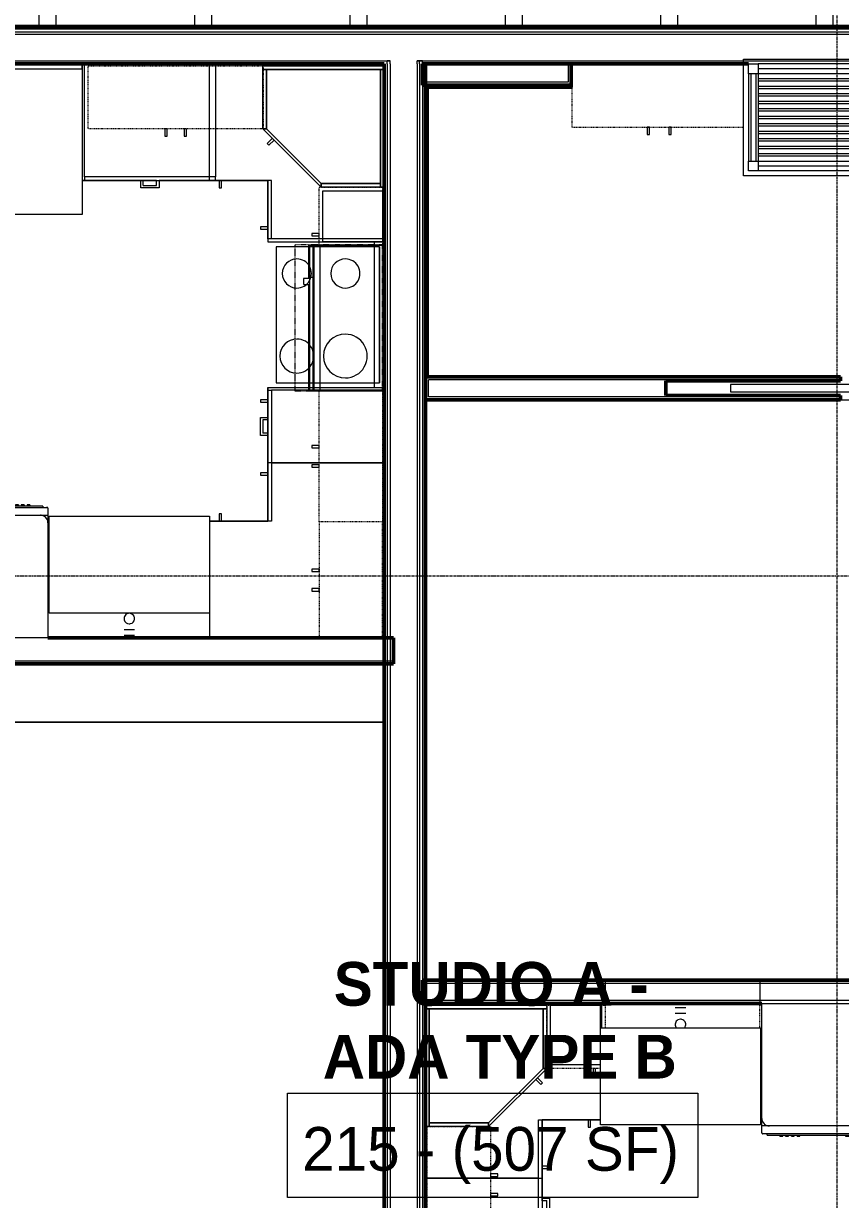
# Model space of a CAD drawing. Header units: inches. Extents: x -4235 to -464, y 9767 to 12359.
# Drawn here: x -2994.9 to -2826.6, y 11406.9 to 11648.9 of the extents above; entities that cross this region are included whole.
import ezdxf

# ---------------------------------------------------------------- set-up
doc = ezdxf.new("R2010")
doc.units = ezdxf.units.IN
doc.header["$MEASUREMENT"] = 0
for name, pattern in [('Dash', [0.25, 0.125, -0.125]), ('Grid Line 1_2_', [0.875, 0.5, -0.125, 0.125, -0.125]), ('Overhead', [0.15625, 0.09375, -0.0625])]:
    doc.linetypes.add(name, pattern=pattern)
for name, color, linetype, lineweight in [('0-1', 7, 'Continuous', 5), ('0-2', 10, 'Continuous', 9), ('A-AREA-IDEN', 2, 'Continuous', 9), ('A-DOOR-2', 50, 'Continuous', 20), ('A-FLOR-3', 192, 'Continuous', 9), ('A-WALL-1', 7, 'Continuous', 50), ('A-WALL-2', 250, 'Continuous', 13), ('A-WALL-3', 10, 'Continuous', 9), ('A-WALL-4', 254, 'Continuous', 9), ('A-WALL-5', 113, 'Continuous', 9), ('I-WALL-1', 7, 'Continuous', 50), ('I-WALL-3', 254, 'Continuous', 9), ('P-SANR-FIXT-1', 10, 'Continuous', 9), ('P-SANR-FIXT-2', 254, 'Continuous', 9), ('Q-CASE', 31, 'Continuous', 9), ('Q-CASE-1', 254, 'Continuous', 9), ('Q-CASE-2', 10, 'Continuous', 9), ('Q-CASE-3', 254, 'Dash', 9), ('Q-CASE-4', 10, 'Dash', 9), ('Q-SPCQ-1', 10, 'Continuous', 9), ('Q-SPCQ-2', 91, 'Overhead', 9), ('S-BEAM', 12, 'Continuous', 9), ('S-GRID-1', 1, 'Grid Line 1_2_', 9)]:
    doc.layers.add(name, color=color, linetype=linetype, lineweight=lineweight)
doc.styles.add('Century Gothic', font='ufonts.com_century-gothic.ttf', dxfattribs={"height": 9})
doc.styles.add('Century Gothic_B', font='GOTHICB.TTF', dxfattribs={"height": 9})

# ---------------------------------------------------------------- blocks, each defined once
blk = doc.blocks.new('Refrigerator_-_Side-by-Side_6047 - 36_ X 30_-1372843-BACKGROUND - RCP - 2ND FLOOR')
at = {"layer": 'Q-SPCQ-1'}
for p, q in [((-17.88, 15.58), (17.87, 15.58)), ((-17.88, -14.42), (-17.88, 15.58)), ((17.87, 15.58), (17.87, -14.42)), ((17.87, -14.42), (-17.88, -14.42))]:
    blk.add_line(p, q, dxfattribs=at)
blk = doc.blocks.new('Range - 24_ x 30_-2806124-BACKGROUND - RCP - 2ND FLOOR')
at = {"layer": 'Q-SPCQ-1'}
blk.add_line((0, -22), (30, -22), dxfattribs=at)
for centre, radius, start, end in [((6.5, -6), 3.5, 360, 180), ((23.5, -6), 3, 0, 180), ((6.5, -6), 3.5, 180, 0), ((23.5, -6), 3, 180, 0), ((6.5, -16), 4.5, 0, 180), ((23.5, -16), 3, 360, 180), ((6.5, -16), 4.5, 180, 0), ((23.5, -16), 3, 180, 0)]:
    blk.add_arc(centre, radius, start, end, dxfattribs=at)
blk = doc.blocks.new('Dishwasher_15404 - 34_ counter-2817256-BACKGROUND - RCP - 2ND FLOOR')
at = {"layer": 'Q-SPCQ-1'}
for p, q in [((0, -24), (0, 0)), ((0, 0), (23.68, 0)), ((23.68, 0), (25.25, 0)), ((25.25, 0), (26.68, 0)), ((25.25, 0), (25.25, -1.57)), ((25.25, -1.57), (25.25, -22.43)), ((26.87, -0.2), (26.87, -23.8)), ((27.12, -1.09), (26.87, -1.09)), ((27.12, -2.61), (27.12, -1.09)), ((27.12, -3.81), (27.12, -2.61)), ((27.12, -20.19), (27.12, -3.81)), ((27.37, -4.82), (27.12, -4.82)), ((27.37, -5.81), (27.37, -4.82)), ((27.12, -6.79), (27.37, -6.79)), ((27.37, -6.79), (27.37, -5.81)), ((27.37, -16.15), (27.12, -16.15)), ((27.37, -16.74), (27.12, -16.74)), ((27.37, -16.74), (27.37, -16.15)), ((27.37, -17.33), (27.12, -17.33)), ((27.37, -17.92), (27.12, -17.92)), ((27.37, -18.51), (27.12, -18.51)), ((27.37, -19.1), (27.12, -19.1)), ((27.37, -17.92), (27.37, -17.33)), ((27.37, -19.1), (27.37, -18.51)), ((27.37, -19.69), (27.12, -19.69)), ((27.12, -21.39), (27.12, -20.19)), ((27.37, -20.28), (27.12, -20.28)), ((27.12, -22.91), (27.12, -21.39)), ((27.37, -20.28), (27.37, -19.69)), ((23.68, -24), (0, -24)), ((25.25, -24), (23.68, -24)), ((25.25, -22.43), (25.25, -24)), ((26.68, -24), (25.25, -24)), ((27.12, -22.91), (26.87, -22.91))]:
    blk.add_line(p, q, dxfattribs=at)
for centre, radius, start, end in [((26.68, -0.2), 0.197, 0, 90), ((23.68, -1.57), 1.57, 0, 90), ((23.68, -1.57), 1.57, 32.077, 42.3359), ((23.68, -1.57), 1.57, 17.8182, 27.5266), ((23.68, -1.57), 1.57, 0, 13.6425), ((26.68, -0.2), 0.197, 15, 90), ((23.68, -22.43), 1.57, 270, 0), ((23.68, -22.43), 1.57, 317.6641, 327.923), ((23.68, -22.43), 1.57, 332.4734, 342.1818), ((23.68, -22.43), 1.57, 346.3575, 0), ((26.68, -23.8), 0.197, 270, 0)]:
    blk.add_arc(centre, radius, start, end, dxfattribs=at)
blk = doc.blocks.new('30quot_MicrowaveVent_11166 - 70cm miele oven-V53-BACKGROUND - RCP - 2ND FLOOR')
at = {"layer": 'Q-CASE-1'}
for p, q in [((-13.57, 15.6), (-14.2, 15.6)), ((-14.2, 15.6), (-14.2, 15.59)), ((-14.2, 15.59), (-14.2, 15.39)), ((-13.57, 15.39), (-14.2, 15.39)), ((-14.2, 15.39), (-14.2, 14.61)), ((-14.2, 14.61), (-13.57, 14.61)), ((7.69, 15.6), (-12.57, 15.6)), ((9.18, 15.39), (-12.57, 15.39)), ((-12.57, 14.61), (9.18, 14.61)), ((8.88, 16.6), (7.69, 16.6)), ((7.69, 16.55), (7.69, 15.39)), ((8.88, 16.6), (8.88, 16.55)), ((8.88, 15.39), (8.88, 16.6)), ((15.43, 15.6), (8.88, 15.6)), ((9.18, 15.39), (9.18, 14.61)), ((15.43, 15.39), (9.18, 15.39)), ((9.18, 15.39), (9.18, 14.61)), ((9.18, 14.61), (15.43, 14.61)), ((-14.2, 14.49), (-14.2, 13.23)), ((-13.57, 14.49), (-14.2, 14.49)), ((-14.2, 13.23), (-14.2, 0.38)), ((-14.2, 13.23), (-13.57, 13.23)), ((15.43, 14.49), (-12.57, 14.49)), ((-12.57, 13.23), (15.43, 13.23)), ((15.68, 0), (15.68, 0.38))]:
    blk.add_line(p, q, dxfattribs=at)
at = {"layer": 'Q-CASE-2'}
for p, q in [((-12.57, 15.6), (-13.57, 15.6)), ((-12.57, 15.39), (-13.57, 15.39)), ((-13.57, 14.61), (-12.57, 14.61)), ((15.68, 15.6), (15.43, 15.6)), ((15.68, 15.39), (15.43, 15.39)), ((15.43, 14.61), (15.68, 14.61)), ((15.68, 15.39), (15.68, 15.6)), ((15.68, 15.39), (15.68, 14.61)), ((-12.57, 14.49), (-13.57, 14.49)), ((-13.57, 13.23), (-12.57, 13.23)), ((15.68, 14.49), (15.43, 14.49)), ((15.43, 13.23), (15.68, 13.23)), ((15.68, 13.23), (15.68, 14.49)), ((15.68, 0.38), (15.68, 13.23)), ((-14.2, 0.38), (-14.2, 0)), ((-14.2, 0), (-13.57, 0)), ((-13.57, 0), (15.68, 0))]:
    blk.add_line(p, q, dxfattribs=at)
blk = doc.blocks.new('300 Series Wall Hung Cabinet_302 - 36_ x 36_-2570919-BACKGROUND - RCP - 2ND FLOOR')
at = {"layer": 'Q-CASE-1'}
for p, q in [((-1.76, 14.69), (-2.25, 14.69)), ((-2.25, 14.69), (-2.25, 13.19)), ((-1.76, 13.19), (-1.76, 14.69)), ((2.24, 14.69), (1.75, 14.69)), ((1.75, 14.69), (1.75, 13.19)), ((2.24, 13.19), (2.24, 14.69)), ((-2.25, 13.19), (-1.76, 13.19)), ((1.75, 13.19), (2.24, 13.19))]:
    blk.add_line(p, q, dxfattribs=at)
at = {"layer": 'Q-CASE-3'}
for p, q in [((-18, 0.19), (-18, 13.19)), ((-18, 13.19), (18, 13.19)), ((18, 13.19), (18, 0.19))]:
    blk.add_line(p, q, dxfattribs=at)
at = {"layer": 'Q-CASE-4'}
blk.add_line((18, 0.19), (-18, 0.19), dxfattribs=at)
blk = doc.blocks.new('Base Cabinet 3 Drawer 230 - Base Cabinet 3 Drawer 230 27_-2571739-BACKGROUND - RCP - 2ND FLOOR')
at = {"layer": 'Q-CASE-2'}
for p, q in [((-12.76, -23.25), (-12.76, 0)), ((-12.76, 0), (14.24, 0)), ((14.24, 0), (14.24, -23.25)), ((-12.76, -23.25), (-12.76, -24)), ((14.24, -23.25), (-12.76, -23.25)), ((-12.76, -24), (14.24, -24)), ((-0.64, -24), (-1.14, -24)), ((-1.14, -25.5), (-1.14, -24)), ((-0.64, -25), (-0.64, -24)), ((2.11, -25), (2.11, -24)), ((2.11, -24), (2.61, -24)), ((2.61, -24), (2.61, -25.5)), ((14.24, -24), (14.24, -23.25)), ((2.61, -25.5), (-1.14, -25.5)), ((-0.64, -25), (2.11, -25))]:
    blk.add_line(p, q, dxfattribs=at)
blk = doc.blocks.new('kitchen_faucet_14143 - kitchen_faucet_14143-V54-BACKGROUND - RCP - 2ND FLOOR')
at = {"layer": 'P-SANR-FIXT-2'}
for p, q in [((2.26, 0.94), (2.26, 1.08)), ((2.26, -0.54), (2.26, 0.94)), ((2.34, 1.08), (2.34, 1.05)), ((2.34, 1.05), (2.34, 0.54)), ((2.34, 0.54), (2.34, -0.28)), ((3.44, 0.94), (3.44, 1.08)), ((3.44, 0.28), (3.44, 0.94)), ((3.44, -0.28), (3.44, 0.28)), ((-1.08, -0.65), (-1.13, -0.67)), ((-1.04, -0.64), (-1.08, -0.65)), ((-1, -0.63), (-1.04, -0.64)), ((2.26, -0.77), (2.26, -0.54)), ((2.26, -0.94), (2.26, -0.77)), ((2.26, -1.08), (2.26, -0.94)), ((2.34, -0.28), (2.34, -0.54)), ((2.34, -0.54), (2.34, -1.08)), ((3.44, -0.54), (3.44, -0.29)), ((3.44, -1.05), (3.44, -0.54)), ((3.44, -1.08), (3.44, -1.05))]:
    blk.add_line(p, q, dxfattribs=at)
at = {"layer": 'P-SANR-FIXT-2', "flags": 128}
blk.add_lwpolyline([(-0.92, -0.6), (-0.96, -0.61), (-1, -0.63)], dxfattribs=at)
at = {"layer": 'P-SANR-FIXT-2'}
for start, end in [(150, 180), (180, 285), (15, 150), (285, 360), (0, 15)]:
    blk.add_arc((0, 0), 1.08, start, end, dxfattribs=at)
blk = doc.blocks.new('Stainless Steel Farmhous Kitchen Sink - Stainless Steel Farmhous Kitchen Sink-2443921-BACKGROUND - RCP - 2ND FLOOR')
at = {"layer": 'P-SANR-FIXT-1'}
for p, q in [((-33, -22.2), (-33, -2.25)), ((-33, -2.25), (0, -2.25)), ((0, -2.25), (0, -22.2)), ((0, -22.2), (-33, -22.2))]:
    blk.add_line(p, q, dxfattribs=at)
blk = doc.blocks.new('308 - 308-2727437-BACKGROUND - RCP - 2ND FLOOR')
at = {"layer": 'Q-CASE'}
for p, q in [((0, -25.19), (-12, -13.19)), ((-12, -13.19), (-11.25, -13.19)), ((-11.25, -13.19), (0, -24.44)), ((0, -24.44), (0, -25.19))]:
    blk.add_line(p, q, dxfattribs=at)
at = {"layer": 'Q-CASE-1'}
for p, q in [((-12, -0.94), (-12, -0.19)), ((-12, -13.19), (-12, -0.94)), ((-12, -0.94), (-11.25, -0.94)), ((12.63, -0.94), (-12, -0.94)), ((-11.25, -13.19), (-11.25, -0.94)), ((-11.25, -0.94), (12.25, -0.94)), ((-11.25, -0.94), (-11.25, -13.19)), ((12.25, -0.94), (12.25, -24.44)), ((12.25, -25.19), (12.25, -0.94)), ((12.25, -0.94), (12.63, -0.94)), ((-11.25, -13.19), (-12, -13.19)), ((0, -24.44), (-11.25, -13.19)), ((-10.05, -15.14), (-11.11, -16.2)), ((-11.11, -16.2), (-10.76, -16.55)), ((-10.76, -16.55), (-9.7, -15.49)), ((12.25, -24.44), (0, -24.44)), ((0, -25.19), (0, -24.44)), ((0, -24.44), (12.25, -24.44)), ((12.25, -25.19), (0, -25.19)), ((12.25, -24.44), (12.25, -25.19)), ((12.63, -25.19), (12.25, -25.19))]:
    blk.add_line(p, q, dxfattribs=at)
at = {"layer": 'Q-CASE-2'}
for p, q in [((-12, -0.19), (12.62, -0.19)), ((12.63, -0.19), (13, -0.19)), ((12.63, -0.94), (13, -0.94)), ((13, -0.94), (12.63, -0.94)), ((13, -0.19), (13, -0.94)), ((13, -0.94), (13, -25.19)), ((13, -25.19), (12.63, -25.19))]:
    blk.add_line(p, q, dxfattribs=at)
blk = doc.blocks.new('Base Cabinet Corner 197 - Base Cabinet Corner 197-2565125-BACKGROUND - RCP - 2ND FLOOR')
at = {"layer": 'Q-CASE-2'}
for p, q in [((-23.26, 0), (12.74, 0)), ((-23.26, -36), (-23.26, 0)), ((12.74, 0), (12.74, -24)), ((0.74, -23.25), (0.74, -36)), ((12.74, -23.25), (0.74, -23.25)), ((0.74, -23.25), (0.74, -24)), ((0.74, -24), (0.74, -36)), ((12.74, -24), (0.74, -24)), ((10.73, -24), (10.24, -24)), ((10.24, -24), (10.24, -25.5)), ((10.73, -25.5), (10.73, -24)), ((10.24, -25.5), (10.73, -25.5)), ((2.23, -33.51), (0.73, -33.51)), ((0.73, -33.51), (0.73, -34)), ((2.23, -34), (2.23, -33.51)), ((0.74, -36), (-23.26, -36)), ((0.73, -34), (2.23, -34))]:
    blk.add_line(p, q, dxfattribs=at)
blk = doc.blocks.new('300 Series Wall Hung Cabinet_302 - 27_ X 36_-2605031-BACKGROUND - RCP - 2ND FLOOR')
at = {"layer": 'Q-CASE-1'}
for p, q in [((-1.76, 14.69), (-2.25, 14.69)), ((-2.25, 14.69), (-2.25, 13.19)), ((-1.76, 13.19), (-1.76, 14.69)), ((2.24, 14.69), (1.75, 14.69)), ((1.75, 14.69), (1.75, 13.19)), ((2.24, 13.19), (2.24, 14.69)), ((-2.25, 13.19), (-1.76, 13.19)), ((1.75, 13.19), (2.24, 13.19))]:
    blk.add_line(p, q, dxfattribs=at)
at = {"layer": 'Q-CASE-3'}
for p, q in [((-13.5, 0.19), (-13.5, 13.19)), ((-13.5, 13.19), (13.5, 13.19)), ((13.5, 13.19), (13.5, 0.19))]:
    blk.add_line(p, q, dxfattribs=at)
at = {"layer": 'Q-CASE-4'}
blk.add_line((13.5, 0.19), (-13.5, 0.19), dxfattribs=at)
blk = doc.blocks.new('Base Cabinet Corner 197 - Base Cabinet Corner 197-2569781-BACKGROUND - RCP - 2ND FLOOR')
at = {"layer": 'Q-CASE-2'}
for p, q in [((0.74, 36), (-23.26, 36)), ((-23.26, 36), (-23.26, 0)), ((0.73, 34), (0.73, 33.51)), ((2.23, 34), (0.73, 34)), ((0.74, 23.25), (0.74, 36)), ((0.74, 24), (0.74, 36)), ((2.23, 33.51), (2.23, 34)), ((0.73, 33.51), (2.23, 33.51)), ((10.73, 25.5), (10.24, 25.5)), ((10.24, 25.5), (10.24, 24)), ((10.73, 24), (10.73, 25.5)), ((12.74, 24), (0.74, 24)), ((0.74, 23.25), (0.74, 24)), ((12.74, 23.25), (0.74, 23.25)), ((10.24, 24), (10.73, 24)), ((12.74, 0), (12.74, 24)), ((-23.26, 0), (12.74, 0))]:
    blk.add_line(p, q, dxfattribs=at)
blk = doc.blocks.new('300 Series Wall Hung Cabinet_301 - 12_-2218017-BACKGROUND - RCP - 2ND FLOOR')
at = {"layer": 'Q-CASE-1'}
for p, q in [((-3.51, 14.69), (-4, 14.69)), ((-4, 14.69), (-4, 13.19)), ((-3.51, 13.19), (-3.51, 14.69)), ((-5.25, 0.19), (-5.25, 12.44)), ((-5.25, 12.44), (5.25, 12.44)), ((-4, 13.19), (-3.51, 13.19)), ((5.25, 12.44), (5.25, 0.19))]:
    blk.add_line(p, q, dxfattribs=at)
at = {"layer": 'Q-CASE-2'}
blk.add_line((5.25, 0.19), (-5.25, 0.19), dxfattribs=at)
at = {"layer": 'Q-CASE-3'}
for p, q in [((-5.25, 13.19), (6, 13.19)), ((6, 13.19), (6, 0.19)), ((-5.25, 0.19), (-6, 0.19))]:
    blk.add_line(p, q, dxfattribs=at)
at = {"layer": 'Q-CASE-4'}
for p, q in [((-6, 0.19), (-6, 13.19)), ((-6, 13.19), (-5.25, 13.19)), ((6, 0.19), (-5.25, 0.19))]:
    blk.add_line(p, q, dxfattribs=at)
blk = doc.blocks.new('Single Door 1 Drawer 211 - 211 Base Cabinet Single Door1 Drawer 15_-2709781-BACKGROUND - RCP - 2ND FLOOR')
at = {"layer": 'Q-CASE-2'}
for p, q in [((-5.64, 24), (-5.64, 25.5)), ((-5.64, 25.5), (-1.89, 25.5)), ((-2.39, 25), (-5.14, 25)), ((-5.14, 24), (-5.14, 25)), ((-2.39, 24), (-2.39, 25)), ((-1.89, 25.5), (-1.89, 24)), ((1.73, 25.5), (1.24, 25.5)), ((1.24, 25.5), (1.24, 24)), ((1.73, 24), (1.73, 25.5)), ((-11.26, 24), (3.74, 24)), ((-11.26, 23.25), (-11.26, 24)), ((3.74, 23.25), (-11.26, 23.25)), ((-11.26, 23.25), (-11.26, 0)), ((-5.64, 24), (-5.14, 24)), ((-1.89, 24), (-2.39, 24)), ((1.24, 24), (1.73, 24)), ((3.74, 24), (3.74, 23.25)), ((3.74, 0), (3.74, 23.25)), ((-11.26, 0), (3.74, 0))]:
    blk.add_line(p, q, dxfattribs=at)
blk = doc.blocks.new('300 Series Wall Hung Cabinet_302 - 24_ X 36_-V72-BACKGROUND - RCP - 2ND FLOOR')
at = {"layer": 'Q-CASE-1'}
for p, q in [((-1.76, -13.19), (-2.25, -13.19)), ((-2.25, -13.19), (-2.25, -14.69)), ((-1.76, -14.69), (-1.76, -13.19)), ((2.24, -13.19), (1.75, -13.19)), ((1.75, -13.19), (1.75, -14.69)), ((2.24, -14.69), (2.24, -13.19)), ((-2.25, -14.69), (-1.76, -14.69)), ((1.75, -14.69), (2.24, -14.69))]:
    blk.add_line(p, q, dxfattribs=at)
at = {"layer": 'Q-CASE-3'}
for p, q in [((-12, -0.19), (-12, -13.19)), ((-12, -13.19), (11.87, -13.19))]:
    blk.add_line(p, q, dxfattribs=at)
at = {"layer": 'Q-CASE-4'}
for p, q in [((11.87, -0.19), (-12, -0.19)), ((12, -0.19), (11.87, -0.19)), ((12, -13.19), (12, -0.19)), ((11.87, -13.19), (12, -13.19))]:
    blk.add_line(p, q, dxfattribs=at)
blk = doc.blocks.new('Range_Hood_386 - 30_ Wide-2820354-BACKGROUND - RCP - 2ND FLOOR')
at = {"layer": 'Q-SPCQ-2'}
for p, q in [((-14.37, 6), (-15, 6)), ((-15, 6), (-15, -12)), ((-13.37, 6), (-14.37, 6)), ((14.63, 6), (-13.37, 6)), ((15, 6), (14.63, 6)), ((15, -12), (15, 6)), ((-15, -12), (-14.37, -12)), ((-14.37, -12), (15, -12))]:
    blk.add_line(p, q, dxfattribs=at)
blk = doc.blocks.new('POCKET - FLUSH - 2-10 x 6-8-2882529-BACKGROUND - RCP - 2ND FLOOR')
at = {"layer": 'A-DOOR-2'}
for p, q in [((-39.67, 0.75), (-39.67, -0.75)), ((-5.67, 0.75), (-39.67, 0.75)), ((-5.67, -0.75), (-5.67, 0.75)), ((-39.67, -0.75), (-5.67, -0.75))]:
    blk.add_line(p, q, dxfattribs=at)
blk = doc.blocks.new('Dishwasher_15404 - 34_ counter-V104-BACKGROUND - RCP - 2ND FLOOR')
at = {"layer": 'Q-SPCQ-1'}
for p, q in [((0, -24), (0, 0)), ((0, 0), (23.68, 0)), ((23.68, 0), (25.25, 0)), ((25.25, 0), (26.68, 0)), ((25.25, 0), (25.25, -1.57)), ((25.25, -1.57), (25.25, -22.43)), ((26.87, -0.2), (26.87, -23.8)), ((27.12, -1.09), (26.87, -1.09)), ((27.12, -2.61), (27.12, -1.09)), ((27.12, -3.81), (27.12, -2.61)), ((27.12, -20.19), (27.12, -3.81)), ((27.37, -4.82), (27.12, -4.82)), ((27.37, -5.81), (27.37, -4.82)), ((27.12, -6.79), (27.37, -6.79)), ((27.37, -6.79), (27.37, -5.81)), ((27.37, -16.15), (27.12, -16.15)), ((27.37, -16.74), (27.12, -16.74)), ((27.37, -16.74), (27.37, -16.15)), ((27.37, -17.33), (27.12, -17.33)), ((27.37, -17.92), (27.12, -17.92)), ((27.37, -18.51), (27.12, -18.51)), ((27.37, -19.1), (27.12, -19.1)), ((27.37, -17.92), (27.37, -17.33)), ((27.37, -19.1), (27.37, -18.51)), ((27.37, -19.69), (27.12, -19.69)), ((27.12, -21.39), (27.12, -20.19)), ((27.37, -20.28), (27.12, -20.28)), ((27.12, -22.91), (27.12, -21.39)), ((27.37, -20.28), (27.37, -19.69)), ((23.68, -24), (0, -24)), ((25.25, -24), (23.68, -24)), ((25.25, -22.43), (25.25, -24)), ((26.68, -24), (25.25, -24)), ((27.12, -22.91), (26.87, -22.91))]:
    blk.add_line(p, q, dxfattribs=at)
for centre, radius, start, end in [((26.68, -0.2), 0.197, 0, 90), ((23.68, -1.57), 1.57, 0, 90), ((23.68, -1.57), 1.57, 32.077, 42.3359), ((23.68, -1.57), 1.57, 17.8182, 27.5266), ((23.68, -1.57), 1.57, 0, 13.6425), ((26.68, -0.2), 0.197, 15, 90), ((23.68, -22.43), 1.57, 270, 0), ((23.68, -22.43), 1.57, 317.6641, 327.923), ((23.68, -22.43), 1.57, 332.4734, 342.1818), ((23.68, -22.43), 1.57, 347.4108, 0), ((26.68, -23.8), 0.197, 270, 0)]:
    blk.add_arc(centre, radius, start, end, dxfattribs=at)
blk = doc.blocks.new('Single Door 1 Drawer 211 - 211 Base Cabinet Single Door1 Drawer 12_-2709705-BACKGROUND - RCP - 2ND FLOOR')
at = {"layer": 'Q-CASE-2'}
for p, q in [((-7.14, 24), (-7.14, 25.5)), ((-7.14, 25.5), (-3.39, 25.5)), ((-3.89, 25), (-6.64, 25)), ((-6.64, 24), (-6.64, 25)), ((-3.89, 24), (-3.89, 25)), ((-3.39, 25.5), (-3.39, 24)), ((-1.27, 25.5), (-1.76, 25.5)), ((-1.76, 25.5), (-1.76, 24)), ((-1.27, 24), (-1.27, 25.5)), ((-11.26, 24), (0.74, 24)), ((-11.26, 23.25), (-11.26, 24)), ((0.74, 23.25), (-11.26, 23.25)), ((-11.26, 23.25), (-11.26, 0)), ((-7.14, 24), (-6.64, 24)), ((-3.39, 24), (-3.89, 24)), ((-1.76, 24), (-1.27, 24)), ((0.74, 24), (0.74, 23.25)), ((0.74, 0), (0.74, 23.25)), ((-11.26, 0), (0.74, 0))]:
    blk.add_line(p, q, dxfattribs=at)
blk = doc.blocks.new('308 - 308 x 24_-V106-BACKGROUND - RCP - 2ND FLOOR')
at = {"layer": 'Q-CASE'}
for p, q in [((-12, 13.19), (0, 25.19)), ((0, 24.44), (-11.25, 13.19)), ((0, 25.19), (0, 24.44)), ((-11.25, 13.19), (-12, 13.19))]:
    blk.add_line(p, q, dxfattribs=at)
at = {"layer": 'Q-CASE-1'}
for p, q in [((-11.25, 13.19), (0, 24.44)), ((0, 25.19), (12.25, 25.19)), ((0, 24.44), (0, 25.19)), ((0, 24.44), (12.25, 24.44)), ((12.25, 24.44), (0, 24.44)), ((12.25, 25.19), (12.25, 24.44)), ((12.25, 0.94), (12.25, 25.19)), ((12.25, 25.19), (12.59, 25.19)), ((12.25, 24.44), (12.25, 0.94)), ((-10.76, 16.55), (-11.11, 16.2)), ((-11.11, 16.2), (-10.05, 15.14)), ((-9.7, 15.49), (-10.76, 16.55)), ((-12, 13.19), (-11.25, 13.19)), ((-12, 3.33), (-12, 13.19)), ((-11.25, 3.27), (-11.25, 13.19)), ((-11.25, 13.19), (-11.25, 3.27)), ((-12, 0.94), (-12, 3.31)), ((-11.25, 0.94), (-11.25, 3.2)), ((-11.25, 3.2), (-11.25, 0.94)), ((-11.25, 0.94), (-12, 0.94)), ((-12, 0.19), (-12, 0.94)), ((-12, 0.94), (12.59, 0.94)), ((12.25, 0.94), (-11.25, 0.94)), ((12.59, 0.94), (12.25, 0.94))]:
    blk.add_line(p, q, dxfattribs=at)
at = {"layer": 'Q-CASE-2'}
for p, q in [((12.62, 25.19), (13, 25.19)), ((13, 25.19), (13, 0.94)), ((10.32, 0.19), (-12, 0.19)), ((12.59, 0.19), (10.37, 0.19)), ((13, 0.94), (12.62, 0.94)), ((12.62, 0.94), (13, 0.94)), ((13, 0.19), (12.62, 0.19)), ((13, 0.94), (13, 0.19))]:
    blk.add_line(p, q, dxfattribs=at)
blk = doc.blocks.new('300 Series Wall Hung Cabinet_302 - 24_ X 24_-2590484-BACKGROUND - RCP - 2ND FLOOR')
at = {"layer": 'Q-CASE-3'}
for p, q in [((11.6, 13.19), (11.85, 13.19)), ((12, 4.87), (12, 0.19))]:
    blk.add_line(p, q, dxfattribs=at)
at = {"layer": 'Q-CASE-4'}
blk.add_line((12, 0.19), (11.6, 0.19), dxfattribs=at)
blk = doc.blocks.new('300 Series Wall Hung Cabinet_301 - 12_ x 24_-V103-BACKGROUND - RCP - 2ND FLOOR')
at = {"layer": 'Q-CASE-1'}
for p, q in [((-3.51, 14.69), (-4, 14.69)), ((-4, 14.69), (-4, 13.19)), ((-3.51, 13.19), (-3.51, 14.69)), ((-5, 12.44), (5.25, 12.44)), ((-4, 13.19), (-3.51, 13.19)), ((5.25, 12.44), (5.25, 3.44)), ((-5.25, 0.19), (-5.25, 4.87)), ((5.25, 3.41), (5.25, 0.19))]:
    blk.add_line(p, q, dxfattribs=at)
at = {"layer": 'Q-CASE-2'}
blk.add_line((5.25, 0.19), (-5.25, 0.19), dxfattribs=at)
at = {"layer": 'Q-CASE-3'}
for p, q in [((-5, 13.19), (6, 13.19)), ((6, 13.19), (6, 3.33)), ((-6, 0.19), (-6, 4.87)), ((6, 3.31), (6, 0.19))]:
    blk.add_line(p, q, dxfattribs=at)
at = {"layer": 'Q-CASE-4'}
blk.add_line((6, 0.19), (-6, 0.19), dxfattribs=at)
blk = doc.blocks.new('kitchen_faucet_14143 - kitchen_faucet_14143-V111-BACKGROUND - RCP - 2ND FLOOR')
at = {"layer": 'P-SANR-FIXT-2'}
for p, q in [((2.26, 0.94), (2.26, 1.08)), ((2.26, 0.77), (2.26, 0.94)), ((2.26, 0.54), (2.26, 0.77)), ((2.26, 0.28), (2.26, 0.54)), ((2.26, 0), (2.26, 0.28)), ((2.34, 1.08), (2.34, 1.05)), ((2.34, 1.05), (2.34, 0.94)), ((2.34, 0.94), (2.34, 0.54)), ((2.34, 0.54), (2.34, -1.08)), ((3.44, 1.05), (3.44, 1.08)), ((3.44, -0.94), (3.44, 1.05)), ((2.26, -0.77), (2.26, 0)), ((2.26, -1.08), (2.26, -0.77)), ((3.44, -1.08), (3.44, -0.94))]:
    blk.add_line(p, q, dxfattribs=at)
for start, end in [(120, 130.3805), (75, 120), (30, 74.8695), (0, 30), (345, 0), (229.6195, 240), (240, 255), (255, 300), (300, 345)]:
    blk.add_arc((0, 0), 1.08, start, end, dxfattribs=at)
blk = doc.blocks.new('Stainless Steel Farmhous Kitchen Sink - Stainless Steel Farmhous Kitchen Sink-2552578-BACKGROUND - RCP - 2ND FLOOR')
at = {"layer": 'P-SANR-FIXT-1'}
for p, q in [((-33, 22.2), (0, 22.2)), ((-33, 2.25), (-33, 22.2)), ((0, 22.2), (0, 2.25)), ((0, 2.25), (-33, 2.25))]:
    blk.add_line(p, q, dxfattribs=at)
blk = doc.blocks.new('300 Series Wall Hung Cabinet_302 - 24_ X 24_-V58-BACKGROUND - RCP - 2ND FLOOR')
at = {"layer": 'Q-CASE-1'}
for p, q in [((-1.76, 14.69), (-2.25, 14.69)), ((-2.25, 14.69), (-2.25, 13.19)), ((-1.76, 13.19), (-1.76, 14.69)), ((2.24, 14.69), (1.75, 14.69)), ((1.75, 14.69), (1.75, 13.19)), ((2.24, 13.19), (2.24, 14.69)), ((-2.25, 13.19), (-1.76, 13.19)), ((1.75, 13.19), (2.24, 13.19))]:
    blk.add_line(p, q, dxfattribs=at)
at = {"layer": 'Q-CASE-3'}
for p, q in [((-12, 0.19), (-12, 13.19)), ((-12, 13.19), (12, 13.19)), ((12, 13.19), (12, 0.19))]:
    blk.add_line(p, q, dxfattribs=at)
at = {"layer": 'Q-CASE-4'}
blk.add_line((12, 0.19), (-12, 0.19), dxfattribs=at)
blk = doc.blocks.new('Bath Vanity - Bath Vanity 60_-V115-BACKGROUND - RCP - 2ND FLOOR')
at = {"layer": 'Q-CASE-1'}
for p, q in [((-29.26, -1), (-29.26, 0)), ((-29.26, 0), (30.74, 0)), ((30.74, 0), (30.74, -0.38)), ((30.74, -0.38), (30.74, -1))]:
    blk.add_line(p, q, dxfattribs=at)
at = {"layer": 'Q-CASE-2'}
for p, q in [((-29.26, -24), (-29.26, -1)), ((-28.26, -3), (-28.26, -1)), ((-28.26, -1), (-26.26, -1)), ((27.74, -1), (-26.26, -1)), ((-26.26, -1), (-26.26, -3)), ((27.74, -2), (-26.26, -2)), ((27.74, -3), (27.74, -1)), ((27.74, -1), (29.74, -1)), ((29.74, -1), (29.74, -3)), ((30.74, -1), (30.74, -24)), ((-28.26, -3), (-28.26, -21)), ((-26.26, -3), (-28.26, -3)), ((-27.76, -3), (-27.76, -21)), ((-26.76, -3), (-26.76, -21)), ((27.74, -3), (-26.26, -3)), ((-26.26, -3), (-26.26, -21)), ((-26.26, -4), (27.74, -4)), ((27.74, -4.55), (-26.26, -4.55)), ((27.74, -3), (27.74, -21)), ((29.74, -3), (27.74, -3)), ((28.24, -3), (28.24, -21)), ((29.24, -3), (29.24, -21)), ((29.74, -3), (29.74, -21)), ((-26.26, -5.55), (27.74, -5.55)), ((27.74, -6.09), (-26.26, -6.09)), ((-26.26, -7.09), (27.74, -7.09)), ((27.74, -7.64), (-26.26, -7.64)), ((-26.26, -8.64), (27.74, -8.64)), ((27.74, -9.18), (-26.26, -9.18)), ((-26.26, -10.18), (27.74, -10.18)), ((27.74, -10.73), (-26.26, -10.73)), ((-26.26, -11.73), (27.74, -11.73)), ((27.74, -12.27), (-26.26, -12.27)), ((-26.26, -13.27), (27.74, -13.27)), ((27.74, -13.82), (-26.26, -13.82)), ((-26.26, -14.82), (27.74, -14.82)), ((27.74, -15.36), (-26.26, -15.36)), ((-26.26, -16.36), (27.74, -16.36)), ((27.74, -16.91), (-26.26, -16.91)), ((-26.26, -17.91), (27.74, -17.91)), ((27.74, -18.45), (-26.26, -18.45)), ((-28.26, -23), (-28.26, -21)), ((-28.26, -21), (-26.26, -21)), ((-26.26, -19.45), (27.74, -19.45)), ((27.74, -20), (-26.26, -20)), ((-26.26, -21), (27.74, -21)), ((-26.26, -21), (-26.26, -23)), ((27.74, -23), (27.74, -21)), ((27.74, -21), (29.74, -21)), ((29.74, -21), (29.74, -23)), ((30.74, -24), (-29.26, -24)), ((-26.26, -23), (-28.26, -23)), ((27.74, -22), (-26.26, -22)), ((27.74, -23), (-26.26, -23)), ((29.74, -23), (27.74, -23))]:
    blk.add_line(p, q, dxfattribs=at)
blk = doc.blocks.new('300 Series Wall Hung Cabinet_326 - 36_-V89-BACKGROUND - RCP - 2ND FLOOR')
at = {"layer": 'Q-CASE-2'}
for p, q in [((-2.01, -13.19), (-2.5, -13.19)), ((-2.5, -13.19), (-2.5, -14.69)), ((-2.01, -14.69), (-2.01, -13.19)), ((2.49, -13.19), (2, -13.19)), ((2, -13.19), (2, -14.69)), ((2.49, -14.69), (2.49, -13.19)), ((-2.5, -14.69), (-2.01, -14.69)), ((2, -14.69), (2.49, -14.69))]:
    blk.add_line(p, q, dxfattribs=at)
at = {"layer": 'Q-CASE-3'}
blk.add_line((17.37, -0.19), (-18, -0.19), dxfattribs=at)
at = {"layer": 'Q-CASE-4'}
for p, q in [((-18, -0.19), (-18, -13.19)), ((-18, -13.19), (17.37, -13.19))]:
    blk.add_line(p, q, dxfattribs=at)
blk = doc.blocks.new('CTR - 1st Phase - Unit Layouts_rvt-1-BACKGROUND - RCP - 2ND FLOOR')
at = {"layer": 'A-WALL-1'}
for p, q in [((-2912.7, 11640.61), (-2882.07, 11640.61)), ((-2912.7, 11640.36), (-2912.7, 11640.61)), ((-2912.7, 11636.86), (-2912.7, 11640.36)), ((-2882.07, 11640.61), (-2882.07, 11640.36)), ((-2882.07, 11640.36), (-2882.07, 11636.86)), ((-2912.7, 11636.24), (-2912.7, 11636.86)), ((-2882.07, 11636.86), (-2882.07, 11636.24)), ((-2882.07, 11636.24), (-2912.7, 11636.24)), ((-2912.11, 11576.24), (-2912.11, 11636.24)), ((-2912.11, 11636.24), (-2911.73, 11636.24)), ((-2911.73, 11636.24), (-2882.11, 11636.24)), ((-2911.73, 11635.86), (-2911.73, 11576.61)), ((-2882.11, 11635.86), (-2911.73, 11635.86)), ((-2882.11, 11636.24), (-2882.11, 11635.86)), ((-2911.73, 11576.24), (-2912.11, 11576.24)), ((-2912.07, 11576.24), (-2826.62, 11576.24)), ((-2912.07, 11575.61), (-2912.07, 11576.24)), ((-2912.07, 11572.11), (-2912.07, 11575.61)), ((-2826.62, 11575.36), (-2862.62, 11575.36)), ((-2862.62, 11575.36), (-2862.62, 11572.36)), ((-2826.62, 11576.24), (-2826.62, 11575.36)), ((-2912.07, 11571.49), (-2912.07, 11572.11)), ((-2826.62, 11571.49), (-2912.07, 11571.49)), ((-2862.62, 11572.36), (-2826.62, 11572.36)), ((-2826.62, 11572.36), (-2826.62, 11571.49)), ((-2989.82, 11522.49), (-2918.7, 11522.49)), ((-2918.7, 11522.49), (-2918.7, 11517.11)), ((-2918.7, 11517.11), (-3027.92, 11517.11)), ((-2912.7, 11451.36), (-2912.7, 11451.99)), ((-2912.7, 11451.99), (-2788.62, 11451.99)), ((-2912.7, 11447.86), (-2912.7, 11451.36)), ((-2912.7, 11447.24), (-2912.7, 11447.86)), ((-2842.82, 11447.24), (-2912.7, 11447.24))]:
    blk.add_line(p, q, dxfattribs=at)
at = {"layer": 'A-WALL-2'}
for p, q in [((-2912.07, 11640.36), (-2912.7, 11640.36)), ((-2912.07, 11640.36), (-2912.7, 11640.36)), ((-2882.7, 11640.36), (-2912.07, 11640.36)), ((-2912.07, 11636.86), (-2912.07, 11640.36)), ((-2882.07, 11640.36), (-2882.7, 11640.36)), ((-2882.7, 11640.36), (-2882.7, 11636.86)), ((-2882.07, 11640.36), (-2882.7, 11640.36)), ((-2882.7, 11636.86), (-2912.07, 11636.86)), ((-2826.62, 11575.61), (-2911.45, 11575.61)), ((-2911.45, 11572.11), (-2911.45, 11575.61)), ((-2826.62, 11572.11), (-2911.45, 11572.11)), ((-3027.92, 11517.74), (-2918.7, 11517.74)), ((-2912.07, 11447.86), (-2912.07, 11451.36)), ((-2912.07, 11451.36), (-2788, 11451.36)), ((-2912.07, 11447.86), (-2759.85, 11447.86))]:
    blk.add_line(p, q, dxfattribs=at)
at = {"layer": 'A-WALL-3'}
for p, q in [((-2826.62, 11571.49), (-2792.62, 11571.49)), ((-2920.57, 11522.49), (-2918.7, 11522.49)), ((-2918.7, 11522.49), (-2918.7, 11517.11)), ((-2918.7, 11517.11), (-2920.57, 11517.11)), ((-2912.7, 11447.24), (-2912.7, 11451.99)), ((-2912.7, 11451.99), (-2912.07, 11451.99)), ((-2912.07, 11447.24), (-2912.7, 11447.24)), ((-2875.07, 11447.24), (-2912.07, 11447.24)), ((-2843.22, 11447.24), (-2875.07, 11447.24)), ((-2842.82, 11447.24), (-2843.22, 11447.24))]:
    blk.add_line(p, q, dxfattribs=at)
at = {"layer": 'A-WALL-4'}
for p, q in [((-2862.62, 11572.36), (-2862.62, 11575.36)), ((-2862.62, 11575.36), (-2826.62, 11575.36)), ((-2826.62, 11575.36), (-2826.62, 11576.24)), ((-2826.62, 11572.36), (-2862.62, 11572.36)), ((-2826.62, 11571.49), (-2826.62, 11572.36)), ((-2989.82, 11522.49), (-2920.57, 11522.49)), ((-2920.57, 11517.11), (-3027.92, 11517.11)), ((-2912.07, 11451.99), (-2875.07, 11451.99)), ((-2875.07, 11451.99), (-2875.07, 11447.24)), ((-2875.07, 11451.99), (-2875.07, 11447.24)), ((-2875.07, 11451.99), (-2843.22, 11451.99)), ((-2843.22, 11451.99), (-2843.22, 11447.24)), ((-2843.22, 11451.99), (-2843.22, 11447.24)), ((-2843.22, 11451.99), (-2795.22, 11451.99))]:
    blk.add_line(p, q, dxfattribs=at)
at = {"layer": 'A-WALL-5'}
for p, q in [((-2982.77, 11640.61), (-2982.77, 11639.61)), ((-2920.57, 11640.61), (-2982.77, 11640.61)), ((-2982.77, 11640.61), (-2920.57, 11640.61)), ((-2982.77, 11639.61), (-2982.77, 11640.61)), ((-2920.57, 11603.99), (-2920.57, 11640.61)), ((-2920.57, 11603.99), (-2920.57, 11640.61)), ((-2982.77, 11616.62), (-2970.7, 11616.62)), ((-2970.7, 11616.62), (-2982.77, 11616.62)), ((-2970.7, 11616.62), (-2970.2, 11616.62)), ((-2970.2, 11616.62), (-2967.45, 11616.62)), ((-2967.45, 11616.62), (-2970.2, 11616.62)), ((-2967.45, 11616.62), (-2966.95, 11616.62)), ((-2966.95, 11616.62), (-2944.57, 11616.62)), ((-2944.57, 11616.62), (-2966.95, 11616.62)), ((-2944.57, 11616.62), (-2944.57, 11607.11)), ((-2944.57, 11616.62), (-2944.57, 11607.11)), ((-2944.57, 11607.11), (-2944.57, 11606.63)), ((-2944.57, 11606.63), (-2944.57, 11603.99)), ((-2944.57, 11606.63), (-2944.57, 11603.99)), ((-2944.57, 11603.99), (-2920.57, 11603.99)), ((-2944.57, 11603.99), (-2920.57, 11603.99)), ((-2942.82, 11602.99), (-2942.82, 11574.99)), ((-2921.57, 11602.99), (-2942.82, 11602.99)), ((-2942.82, 11602.99), (-2942.82, 11574.99)), ((-2921.57, 11602.99), (-2942.82, 11602.99)), ((-2921.57, 11574.99), (-2921.57, 11602.99)), ((-2921.57, 11602.99), (-2921.57, 11574.99)), ((-2944.57, 11571.48), (-2944.57, 11573.99)), ((-2944.57, 11573.99), (-2920.57, 11573.99)), ((-2944.57, 11573.99), (-2920.57, 11573.99)), ((-2944.57, 11573.99), (-2944.57, 11571.48)), ((-2942.82, 11574.99), (-2921.57, 11574.99)), ((-2942.82, 11574.99), (-2921.57, 11574.99)), ((-2920.57, 11573.99), (-2920.57, 11522.49)), ((-2920.57, 11573.99), (-2920.57, 11522.49)), ((-2944.57, 11571.48), (-2944.57, 11570.99)), ((-2944.57, 11567.86), (-2944.57, 11570.99)), ((-2944.57, 11570.99), (-2944.57, 11567.86)), ((-2944.57, 11567.86), (-2944.57, 11567.37)), ((-2944.57, 11564.61), (-2944.57, 11567.37)), ((-2944.57, 11567.37), (-2944.57, 11564.61)), ((-2944.57, 11564.61), (-2944.57, 11564.11)), ((-2944.57, 11556.48), (-2944.57, 11564.11)), ((-2944.57, 11564.11), (-2944.57, 11556.48)), ((-2944.57, 11556.48), (-2944.57, 11555.99)), ((-2944.57, 11546.49), (-2944.57, 11555.99)), ((-2944.57, 11555.99), (-2944.57, 11546.49)), ((-2989.82, 11546.49), (-2989.57, 11546.49)), ((-2989.57, 11546.49), (-2989.82, 11546.49)), ((-2956.57, 11546.49), (-2954.57, 11546.49)), ((-2954.57, 11546.49), (-2956.57, 11546.49)), ((-2954.09, 11546.49), (-2944.57, 11546.49)), ((-2944.57, 11546.49), (-2954.09, 11546.49)), ((-2920.57, 11522.49), (-2920.57, 11517.11)), ((-2920.57, 11522.49), (-2920.57, 11517.11)), ((-2920.57, 11517.11), (-2920.57, 11505.11)), ((-2920.57, 11517.11), (-2920.57, 11505.11)), ((-2920.57, 11505.11), (-3028.16, 11505.11)), ((-3028.16, 11505.11), (-2920.57, 11505.11)), ((-2912.07, 11447.24), (-2912.07, 11292.98)), ((-2842.82, 11447.24), (-2912.07, 11447.24)), ((-2912.07, 11447.24), (-2842.82, 11447.24)), ((-2912.07, 11292.98), (-2912.07, 11447.24)), ((-2888.07, 11413.74), (-2888.07, 11423.24)), ((-2888.07, 11423.24), (-2878.56, 11423.24)), ((-2878.56, 11423.24), (-2888.07, 11423.24)), ((-2888.07, 11423.24), (-2888.07, 11413.74)), ((-2878.07, 11423.24), (-2876.07, 11423.24)), ((-2876.07, 11423.24), (-2878.07, 11423.24)), ((-2843.07, 11423.24), (-2842.82, 11423.24)), ((-2842.82, 11423.24), (-2843.07, 11423.24)), ((-2888.07, 11413.25), (-2888.07, 11413.74)), ((-2888.07, 11407.11), (-2888.07, 11413.25)), ((-2888.07, 11413.25), (-2888.07, 11407.11)), ((-2888.07, 11406.61), (-2888.07, 11407.11))]:
    blk.add_line(p, q, dxfattribs=at)
at = {"layer": '0-2'}
for name, p, rotation in [('Refrigerator_-_Side-by-Side_6047 - 36_ X 30_-1372843-BACKGROUND - RCP - 2ND FLOOR', (-3000.65, 11625.19), 180), ('300 Series Wall Hung Cabinet_302 - 36_ x 36_-2570919-BACKGROUND - RCP - 2ND FLOOR', (-2963.51, 11640.43), 180), ('Base Cabinet Corner 197 - Base Cabinet Corner 197-2565125-BACKGROUND - RCP - 2ND FLOOR', (-2920.57, 11617.35), 269.999999999966), ('300 Series Wall Hung Cabinet_301 - 12_-2218017-BACKGROUND - RCP - 2ND FLOOR', (-2920.76, 11609.24), 89.9999999999676), ('Range - 24_ x 30_-2806124-BACKGROUND - RCP - 2ND FLOOR', (-2944.57, 11573.99), 89.99999999998609), ('Range_Hood_386 - 30_ Wide-2820354-BACKGROUND - RCP - 2ND FLOOR', (-2932.95, 11588.36), 89.99999999996562), ('30quot_MicrowaveVent_11166 - 70cm miele oven-V53-BACKGROUND - RCP - 2ND FLOOR', (-2920.57, 11587.56), 89.99999999996842), ('Single Door 1 Drawer 211 - 211 Base Cabinet Single Door1 Drawer 15_-2709781-BACKGROUND - RCP - 2ND FLOOR', (-2920.57, 11569.75), 89.99999999997033), ('300 Series Wall Hung Cabinet_302 - 27_ X 36_-2605031-BACKGROUND - RCP - 2ND FLOOR', (-2920.76, 11559.86), 89.9999999999676), ('Base Cabinet Corner 197 - Base Cabinet Corner 197-2569781-BACKGROUND - RCP - 2ND FLOOR', (-2920.57, 11545.75), 89.99999999997232), ('Dishwasher_15404 - 34_ counter-2817256-BACKGROUND - RCP - 2ND FLOOR', (-3013.82, 11522.47), 89.99999999999059), ('Stainless Steel Farmhous Kitchen Sink - Stainless Steel Farmhous Kitchen Sink-2443921-BACKGROUND - RCP - 2ND FLOOR', (-2989.57, 11525.32), 180), ('300 Series Wall Hung Cabinet_302 - 24_ X 36_-V72-BACKGROUND - RCP - 2ND FLOOR', (-2920.76, 11534.36), 269.9999999999677), ('kitchen_faucet_14143 - kitchen_faucet_14143-V54-BACKGROUND - RCP - 2ND FLOOR', (-2973.07, 11526.45), 269.9999999999605), ('Base Cabinet Corner 197 - Base Cabinet Corner 197-2569781-BACKGROUND - RCP - 2ND FLOOR', (-2912.07, 11423.98), 270.0000000000522), ('308 - 308 x 24_-V106-BACKGROUND - RCP - 2ND FLOOR', (-2899.07, 11447.05), 180), ('300 Series Wall Hung Cabinet_301 - 12_ x 24_-V103-BACKGROUND - RCP - 2ND FLOOR', (-2881.07, 11447.05), 180), ('kitchen_faucet_14143 - kitchen_faucet_14143-V111-BACKGROUND - RCP - 2ND FLOOR', (-2859.57, 11442.88), 90.00000000001617), ('300 Series Wall Hung Cabinet_302 - 24_ X 24_-2590484-BACKGROUND - RCP - 2ND FLOOR', (-2831.22, 11447.05), 180), ('Dishwasher_15404 - 34_ counter-V104-BACKGROUND - RCP - 2ND FLOOR', (-2818.82, 11447.24), 269.9999999999322), ('Stainless Steel Farmhous Kitchen Sink - Stainless Steel Farmhous Kitchen Sink-2552578-BACKGROUND - RCP - 2ND FLOOR', (-2876.07, 11444.43), 180), ('300 Series Wall Hung Cabinet_302 - 24_ X 24_-V58-BACKGROUND - RCP - 2ND FLOOR', (-2911.89, 11409.86), 270.0000000000061), ('Single Door 1 Drawer 211 - 211 Base Cabinet Single Door1 Drawer 12_-2709705-BACKGROUND - RCP - 2ND FLOOR', (-2912.07, 11399.98), 270.0000000000516)]:
    blk.add_blockref(name, p, dxfattribs=dict(at, rotation=rotation))
for name, p in [('Base Cabinet 3 Drawer 230 - Base Cabinet 3 Drawer 230 27_-2571739-BACKGROUND - RCP - 2ND FLOOR', (-2969.56, 11640.62)), ('308 - 308-2727437-BACKGROUND - RCP - 2ND FLOOR', (-2933.57, 11640.43)), ('300 Series Wall Hung Cabinet_326 - 36_-V89-BACKGROUND - RCP - 2ND FLOOR', (-2863.95, 11640.8)), ('Bath Vanity - Bath Vanity 60_-V115-BACKGROUND - RCP - 2ND FLOOR', (-2817.31, 11641.61)), ('POCKET - FLUSH - 2-10 x 6-8-2882529-BACKGROUND - RCP - 2ND FLOOR', (-2809.62, 11573.86))]:
    blk.add_blockref(name, p, dxfattribs=at)
blk = doc.blocks.new('CTR - 1st Phase - Common Walls_rvt-1-BACKGROUND - RCP - 2ND FLOOR')
at = {"layer": 'A-WALL-2'}
for p, q in [((-3018.77, 11647.86), (-2786.1, 11647.86)), ((-3018.77, 11647.24), (-2786.1, 11647.24)), ((-3018.77, 11646.74), (-2786.1, 11646.74)), ((-3018.77, 11641.24), (-2919.95, 11641.24)), ((-2919.95, 11640.61), (-2919.95, 11641.24)), ((-2919.32, 11641.24), (-2919.95, 11641.24)), ((-2919.95, 11641.24), (-2919.32, 11641.24)), ((-2919.95, 11640.61), (-2919.95, 11255.64)), ((-2919.32, 11640.61), (-2919.32, 11641.24)), ((-2919.32, 11640.61), (-2919.32, 11255.64)), ((-2913.82, 11640.61), (-2913.82, 11641.24)), ((-2913.32, 11641.24), (-2913.82, 11641.24)), ((-2913.82, 11641.24), (-2913.32, 11641.24)), ((-2913.82, 11640.61), (-2913.82, 11255.64)), ((-2913.32, 11640.61), (-2913.32, 11641.24)), ((-2912.7, 11641.24), (-2913.32, 11641.24)), ((-2913.32, 11641.24), (-2912.7, 11641.24)), ((-2913.32, 11640.61), (-2913.32, 11255.64)), ((-2912.7, 11640.61), (-2912.7, 11641.24)), ((-2912.7, 11641.24), (-2786.1, 11641.24)), ((-2912.7, 11640.61), (-2912.7, 11255.64))]:
    blk.add_line(p, q, dxfattribs=at)
at = {"layer": 'I-WALL-1'}
for p, q in [((-3018.77, 11648.36), (-2786.1, 11648.36)), ((-2920.57, 11640.61), (-3018.77, 11640.61)), ((-2920.57, 11255.64), (-2920.57, 11640.61)), ((-2912.07, 11640.61), (-2912.07, 11255.64)), ((-2845.57, 11640.61), (-2912.07, 11640.61))]:
    blk.add_line(p, q, dxfattribs=at)
at = {"layer": 'I-WALL-3'}
blk.add_line((-3007.91, 11648.36), (-2786.1, 11648.36), dxfattribs=at)
blk = doc.blocks.new('Dimension Lumber - LVL - 3_5X5_5-V250-BACKGROUND - RCP - 2ND FLOOR')
at = {"layer": 'S-BEAM'}
for p, q in [((-34.9, 1.75), (-34.9, -1.75)), ((-34.9, 1.75), (-34.63, 1.75)), ((-34.63, 1.75), (-31.32, 1.75)), ((-28.94, 1.75), (-26.45, 1.75)), ((-24.07, 1.75), (-22.69, 1.75)), ((-20.31, 1.75), (34.62, 1.75)), ((34.62, 1.75), (34.9, 1.75)), ((34.9, -1.75), (34.9, 1.75)), ((-34.9, -1.75), (-34.63, -1.75)), ((-34.63, -1.75), (-31.32, -1.75)), ((-28.94, -1.75), (-26.45, -1.75)), ((-24.07, -1.75), (-22.69, -1.75)), ((-20.31, -1.75), (34.62, -1.75)), ((34.62, -1.75), (34.9, -1.75))]:
    blk.add_line(p, q, dxfattribs=at)
blk = doc.blocks.new('Dimension Lumber - LVL - 3_5X5_5-V252-BACKGROUND - RCP - 2ND FLOOR')
at = {"layer": 'S-BEAM'}
for p, q in [((-34.9, 1.75), (-34.9, -1.75)), ((-34.9, 1.75), (-34.63, 1.75)), ((-34.63, 1.75), (-31.32, 1.75)), ((-28.94, 1.75), (-26.45, 1.75)), ((-24.07, 1.75), (-22.69, 1.75)), ((-20.31, 1.75), (34.62, 1.75)), ((34.62, 1.75), (34.9, 1.75)), ((34.9, -1.75), (34.9, 1.75)), ((-34.89, -1.75), (-34.63, -1.75)), ((-34.63, -1.75), (-31.32, -1.75)), ((-28.94, -1.75), (-26.45, -1.75)), ((-24.07, -1.75), (-22.69, -1.75)), ((-20.31, -1.75), (34.62, -1.75)), ((34.62, -1.75), (34.9, -1.75))]:
    blk.add_line(p, q, dxfattribs=at)
blk = doc.blocks.new('Dimension Lumber - LVL - 3_5X5_5-V253-BACKGROUND - RCP - 2ND FLOOR')
at = {"layer": 'S-BEAM'}
for p, q in [((-34.9, 1.75), (-34.9, -1.75)), ((-34.9, 1.75), (-34.63, 1.75)), ((-34.63, 1.75), (-31.32, 1.75)), ((-28.94, 1.75), (-26.45, 1.75)), ((-24.07, 1.75), (-22.69, 1.75)), ((-20.31, 1.75), (34.62, 1.75)), ((34.62, 1.75), (34.9, 1.75)), ((34.9, -1.75), (34.9, 1.75)), ((-34.9, -1.75), (-34.63, -1.75)), ((-34.63, -1.75), (-31.32, -1.75)), ((-28.94, -1.75), (-26.45, -1.75)), ((-24.07, -1.75), (-22.69, -1.75)), ((-20.31, -1.75), (34.62, -1.75)), ((34.62, -1.75), (34.89, -1.75))]:
    blk.add_line(p, q, dxfattribs=at)

msp = doc.modelspace()

# ---------------------------------------------------------------- linework, layer by layer
at = {"layer": 'A-AREA-IDEN', "flags": 128}
msp.add_lwpolyline([(-2940.47, 11428.78), (-2855.97, 11428.78), (-2855.97, 11407.28), (-2940.47, 11407.28)], close=True, dxfattribs=at)
at = {"layer": 'A-FLOR-3'}
for p, q in [((-2778.72, 11647.99), (-3026.15, 11647.99)), ((-3024.9, 11646.74), (-2785.47, 11646.74))]:
    msp.add_line(p, q, dxfattribs=at)
at = {"layer": 'S-GRID-1'}
for p, q in [((-2827.32, 9836.18), (-2827.32, 12309.48)), ((-464.45, 11535.19), (-4185.7, 11535.19))]:
    msp.add_line(p, q, dxfattribs=at)

# ---------------------------------------------------------------- block references
at = {"layer": '0-1'}
for name in ['CTR - 1st Phase - Unit Layouts_rvt-1-BACKGROUND - RCP - 2ND FLOOR', 'CTR - 1st Phase - Common Walls_rvt-1-BACKGROUND - RCP - 2ND FLOOR']:
    msp.add_blockref(name, (0, 0), dxfattribs=at)
at = {"layer": 'S-BEAM', "rotation": 269.9999999999994}
for name, p in [('Dimension Lumber - LVL - 3_5X5_5-V250-BACKGROUND - RCP - 2ND FLOOR', (-2989.92, 11682.99)), ('Dimension Lumber - LVL - 3_5X5_5-V250-BACKGROUND - RCP - 2ND FLOOR', (-2957.92, 11682.99)), ('Dimension Lumber - LVL - 3_5X5_5-V252-BACKGROUND - RCP - 2ND FLOOR', (-2925.92, 11682.99)), ('Dimension Lumber - LVL - 3_5X5_5-V253-BACKGROUND - RCP - 2ND FLOOR', (-2893.92, 11682.99)), ('Dimension Lumber - LVL - 3_5X5_5-V250-BACKGROUND - RCP - 2ND FLOOR', (-2861.92, 11682.99)), ('Dimension Lumber - LVL - 3_5X5_5-V250-BACKGROUND - RCP - 2ND FLOOR', (-2829.92, 11682.99))]:
    msp.add_blockref(name, p, dxfattribs=at)

# ---------------------------------------------------------------- texts
at = {"layer": 'A-AREA-IDEN', "char_height": 9, "attachment_point": 1}
for s, insert, width, style in [('STUDIO A -', (-2930.97, 11455.75), 79.083, 'Century Gothic_B'), ('ADA TYPE B', (-2933.22, 11440.75), 84.537, 'Century Gothic_B'), ('215 - (507 SF)', (-2937.47, 11421.78), 94.839, 'Century Gothic')]:
    msp.add_mtext(s, dxfattribs=dict(at, insert=insert, width=width, style=style))

doc.saveas('drawing.dxf')
